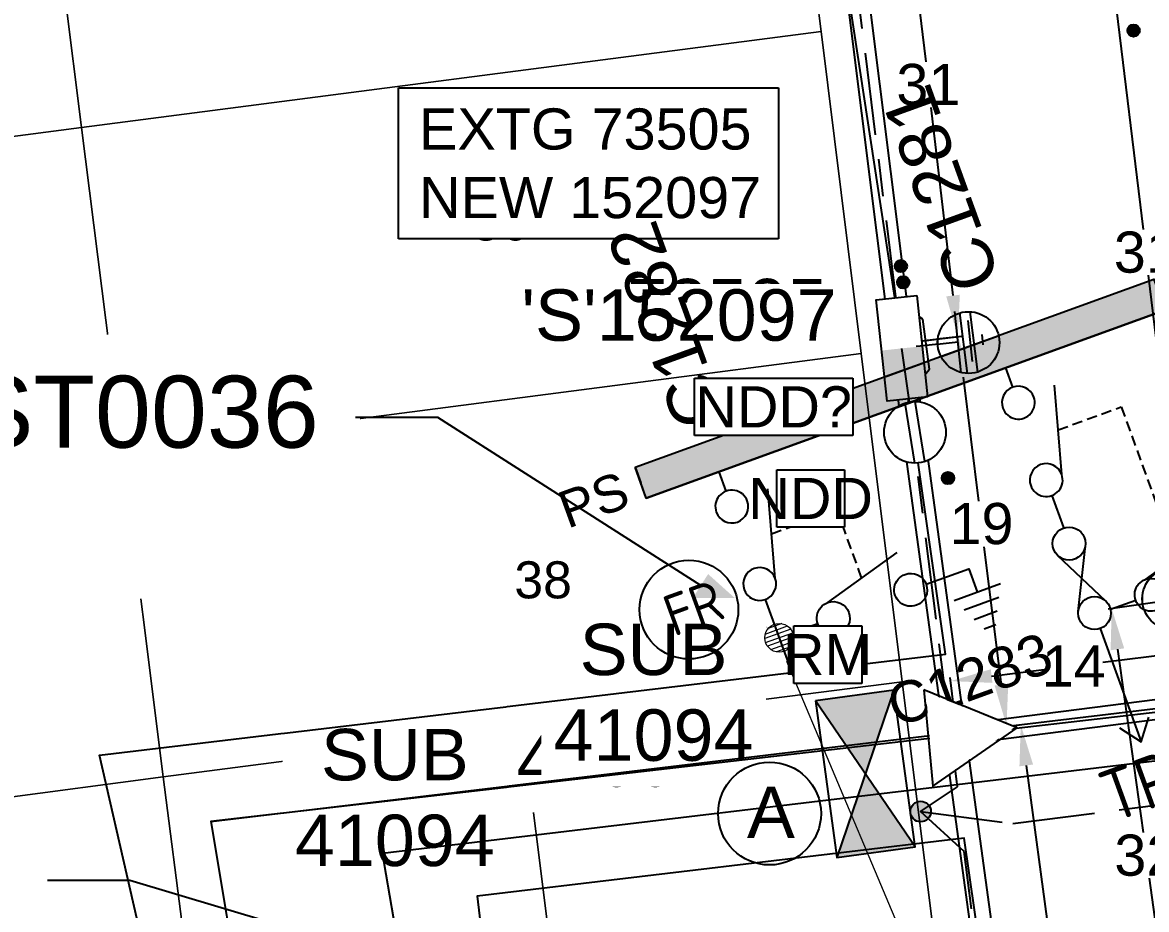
# Model space of a CAD drawing. Header units: metres. Extents: x 298156 to 298818, y 6171580 to 6172425.
# Drawn here: x 298485.7 to 298540.3, y 6171950.8 to 6171993.9 of the extents above; entities that cross this region are included whole.
import ezdxf
from ezdxf import colors
from ezdxf.entities.mleader import LeaderData, LeaderLine
from ezdxf.enums import TextEntityAlignment as Align
from ezdxf.math import Vec2, Vec3

# ---------------------------------------------------------------- set-up
doc = ezdxf.new("R2010")
doc.units = ezdxf.units.M
for name, pattern in [('A', [0]), ('Cable Exist UG', [8.2, 4, -1.2, 1.8, -1.2]), ('CENTERX2', [4, 2.5, -0.5, 0.5, -0.5]), ('DASHED', [0.75, 0.5, -0.25]), ('IE Trench LV', [6.5, 5, -1.5])]:
    doc.linetypes.add(name, pattern=pattern)
doc.layers.get('0').update_dxf_attribs({"color": 6})
doc.layers.add('Cadastre Land Parcels_SP_EXT', color=9, linetype='Continuous', lineweight=5)
doc.layers.add('Cadastre Roads_SP_EXT', color=9, linetype='Continuous', lineweight=5)
for name, color, linetype in [('Duct_SP_NEW', 2, 'Continuous'), ('Equip_HV_NEW', 2, 'Continuous'), ('Equip_LV_NEW', 2, 'Continuous'), ('Equip_SL_EXT', 7, 'Continuous'), ('Mains_HV_NEW_U72', 2, 'Continuous'), ('Mains_LV_NEW_T84', 2, 'Continuous'), ('Mains_SL_EXT', 7, 'Continuous'), ('Notes_Field', 180, 'Continuous'), ('Notes_HV_MISC', 7, 'Continuous'), ('Notes_LV_MISC', 7, 'Continuous'), ('NOTES_SL_EXT', 7, 'Continuous'), ('Notes_SP_LV_SL_MISC', 7, 'Continuous'), ('Notes_SP_MISC', 7, 'Continuous'), ('Sub_SP_EXT', 7, 'Continuous'), ('SupportsUG_SP_LV_EXT', 7, 'Continuous'), ('SupportsUG_SP_LV_NEW', 2, 'Continuous'), ('UG_Details_SP_MISC', 7, 'Continuous')]:
    doc.layers.add(name, color=color, linetype=linetype)
doc.layers.add('Features_HIDE', color=1, linetype='Continuous', plot=False)
doc.layers.get('0').off()
doc.layers.get('Features_HIDE').off()
doc.styles.add('ARIAL', font='arial.ttf', dxfattribs={"height": 2})
doc.styles.add('iecARIAL', font='arial.ttf', dxfattribs={"height": 2})
doc.styles.add('iecISOCP', font='isocp.shx')
doc.styles.add('IESYMBOL1', font='isocp.shx')
doc.styles.get("Standard").update_dxf_attribs({"font": 'arial.ttf'})
doc.styles.add('SWG_LABEL', font='arial.ttf')
doc.styles.add('SWITCH_LABEL', font='arial.ttf', dxfattribs={"height": 2.5})
doc.linetypes.add('Cable 2', pattern='A,7.5,-0.4,[">",Standard,S=4,R=0,X=0.4,Y=-1.9],-4.2', length=12.1)
doc.linetypes.add('Cable New UG', pattern='A,7,-0.25,["x",Standard,S=2,R=0,X=0.2,Y=-0.8],-2.1', length=9.35)
doc.dimstyles.new('Copy of Standard', dxfattribs={"dimtxt": 2, "dimasz": 2, "dimexe": 0.18, "dimexo": 0.0625, "dimgap": 0.09, "dimtad": 0, "dimtih": 1, "dimtoh": 1, "dimdec": 0, "dimzin": 0, "dimdsep": 46, "dimtxsty": 'Standard', "dimcen": 0.09, "dimadec": 0, "dimazin": 0, "dimtfac": 1, "dimtdec": 0, "dimtofl": 0, "dimtmove": 0, "dimatfit": 3, "dimfxl": 1, "dimtolj": 1, "dimtzin": 0, "dimarcsym": 0})

# ---------------------------------------------------------------- blocks, each defined once
blk = doc.blocks.new('SUB_PADMOUNT_EXT')
for points in [[(0, 0), (-3.84, 1.92), (-3.84, -1.92)], [(0, 0), (3.84, 1.92), (3.84, -1.92)]]:
    blk.add_hatch(color=256).paths.add_polyline_path(points)
for p, q in [((3.84, 1.92), (-3.84, -1.92)), ((-3.84, 1.92), (3.84, -1.92))]:
    blk.add_line(p, q)
blk.add_lwpolyline([(-3.84, -1.92), (3.84, -1.92), (3.84, 1.92), (-3.84, 1.92)], close=True)
for tag, height, flags, p in [('ASSET_NUM', 3.5, 8, (2, 2)), ('STREET_CODE', 0.2, 9, (1.5, 0)), ('OPERATING_VOLTAGE', 0.2, 9, (1.5, -0.6)), ('CONSTRUCTED_VOLTAGE', 0.2, 9, (1.5, -0.2)), ('NO_PHASES', 0.2, 9, (1.5, -0.4)), ('ORIENTATION', 0.2, 9, (1.5, -0.8)), ('OWNED_BY', 0.2, 9, (1.5, -1)), ('OPERATED_BY', 0.2, 9, (1.5, -1.2)), ('SECONDARY_VOLTAGE', 0.2, 9, (1.5, -1.6)), ('MAINTAINED_BY', 0.2, 9, (1.5, -1.4)), ('STATE', 0.2, 9, (1.5, -1.8)), ('SUBSTATION_TYPE', 0.2, 9, (1.5, -2.2)), ('PARENT', 0.2, 9, (1.5, -2)), ('USAGE', 0.2, 9, (1.5, -2.4)), ('LEGEND', 0.2, 9, (1.5, -2.6)), ('LOCATION', 0.2, 9, (1.5, -2.8)), ('STREETNAME', 0.2, 9, (1.5, -3)), ('SUBURB', 0.2, 9, (1.5, -3.2)), ('Z', 0.2, 1, (1.5, -3.6)), ('NOTES', 0.2, 9, (1.5, -3.4))]:
    blk.add_attdef(tag, text='', height=height, dxfattribs=dict(flags=flags)).set_placement(p, align=Align.MIDDLE_LEFT)
blk = doc.blocks.new('PILLAR_EXT')
blk.add_hatch(color=256).paths.add_polyline_path([(-2.475, 0.99), (-2.475, -0.99), (2.475, -0.99), (2.475, 0.99)])
blk.add_lwpolyline([(-2.475, -0.99), (2.475, -0.99), (2.475, 0.99), (-2.475, 0.99)], close=True)
at = {"style": 'iecARIAL', "flags": 8}
blk.add_attdef('ASSET_NUM', (1.5, 3.5), '', height=2.5, dxfattribs=at)
for tag, p, flags in [('OWNED_BY', (0, -0.2), 9), ('STATE', (0, -0.4), 9), ('SUPPORT_TYPE', (0, -0.6), 9), ('USAGE', (0, -0.8), 9), ('LEGEND', (0, -1), 9), ('LOCATION', (0, -1.2), 9), ('STREETNAME', (0, -1.8), 9), ('NOTES', (0, -1.4), 9), ('PARENT', (0, -1.6), 9), ('SUBURB', (0, -2), 1)]:
    blk.add_attdef(tag, p, '', height=0.2, dxfattribs=dict(flags=flags))
blk = doc.blocks.new('CONNECTOR_NODE_EXT')
h = blk.add_hatch(color=256)
edge = h.paths.add_edge_path()
edge.add_arc((0, 0), 0.5, 0, 360)
blk.add_circle((0, 0), 0.5)
at = {"flags": 1}
blk.add_attdef('Z', (0, 0), '', height=0.2, dxfattribs=at)
at = {"flags": 9}
for tag, p in [('CONNECTOR_TYPE', (0, 0)), ('OPERATING_VOLTAGE', (0, -0.6)), ('CONSTRUCTED_VOLTAGE', (0, -0.2)), ('NO_PHASES', (0, -0.4)), ('ORIENTATION', (0, -0.8)), ('SUBTYPE', (0, -1)), ('USAGE', (0, -1.2)), ('NOTES', (0, -1.4))]:
    blk.add_attdef(tag, text='', height=0.2, dxfattribs=at).set_placement(p, align=Align.MIDDLE_LEFT)
blk = doc.blocks.new('*U155')
for tag, flags, p in [('ACTUAL_STATUS', 9, (1.5, 0)), ('OPERATING_VOLTAGE', 9, (1.5, -0.6)), ('CONSTRUCTED_VOLTAGE', 9, (1.5, -0.2)), ('NO_PHASES', 9, (1.5, -0.4)), ('ORIENTATION', 9, (1.5, -0.8)), ('STATE', 9, (1.5, -1)), ('SWITCH_TYPE', 9, (1.5, -1.2)), ('USAGE', 9, (1.5, -1.4)), ('NOTES', 9, (1.5, -1.6)), ('OWNED_BY', 9, (1.5, -1.8)), ('OPERATED_BY', 9, (1.5, -2)), ('MAINTAINED_BY', 9, (1.5, -2.2)), ('TYPE', 9, (1.5, -2.6)), ('Z', 1, (1.5, -2.8)), ('NUMBER_OF_PHASES', 9, (1.5, -2.4))]:
    blk.add_attdef(tag, text='', height=0.2, dxfattribs=dict(flags=flags)).set_placement(p, align=Align.MIDDLE_LEFT)
blk.add_wipeout([(-1.056, 6.457), (-1.18, 6.316), (-1.286, 6.161), (-1.371, 5.994), (-1.435, 5.817), (-1.476, 5.634), (-1.493, 5.447), (-1.487, 5.26), (-1.458, 5.074), (-1.406, 4.894), (-1.331, 4.722), (-1.236, 4.561), (-1.121, 4.412), (-0.988, 4.28), (-0.84, 4.165), (-0.679, 4.069), (-0.506, 3.994), (-0.326, 3.942), (-0.141, 3.913), (0.047, 3.907), (0.233, 3.924), (0.416, 3.965), (0.593, 4.029), (0.76, 4.114), (0.915, 4.219), (1.056, 4.343), (1.18, 4.484), (1.286, 4.639), (1.371, 4.806), (1.435, 4.983), (1.476, 5.166), (1.493, 5.353), (1.487, 5.54), (1.458, 5.726), (1.406, 5.906), (1.331, 6.078), (1.236, 6.239), (1.121, 6.388), (0.988, 6.52), (0.84, 6.635), (0.679, 6.731), (0.506, 6.806), (0.326, 6.858), (0.141, 6.887), (-0.047, 6.893), (-0.233, 6.876), (-0.416, 6.835), (-0.593, 6.771), (-0.76, 6.686), (-0.915, 6.581)])
for p, q in [((-0.25, 3.921), (-0.25, 6.879)), ((0.25, 3.921), (0.25, 6.879))]:
    blk.add_line(p, q)
blk.add_circle((0, 5.4), 1.5)
blk = doc.blocks.new('*D160')
at = {"layer": 'Defpoints', "color": 0, "transparency": 16777216}
for p in [(298534.184, 6171959.772), (298531.146, 6171959.364), (298534.306, 6171935.797)]:
    blk.add_point(p, dxfattribs=at)
at = {"layer": 'Notes_Field', "color": 0, "lineweight": -2, "transparency": 16777216}
for p, q in [((298531.208, 6171959.373), (298534.363, 6171959.796)), ((298534.45, 6171957.79), (298535.647, 6171948.864)), ((298537.079, 6171938.186), (298535.941, 6171946.675)), ((298534.368, 6171935.805), (298537.523, 6171936.228))]:
    blk.add_line(p, q, dxfattribs=at)
at = {"layer": 'Notes_Field', "color": 0, "transparency": 16777216}
for points in [[(298534.781, 6171957.834), (298534.12, 6171957.745), (298534.184, 6171959.772)], [(298537.409, 6171938.231), (298536.748, 6171938.142), (298537.345, 6171936.204)]]:
    blk.add_solid(points, dxfattribs=at)
at = {"layer": 'Notes_Field', "color": 0, "transparency": 16777216, "insert": (298535.794, 6171947.769), "char_height": 2, "attachment_point": 5}
blk.add_mtext('\\A1;24', dxfattribs=at)
blk = doc.blocks.new('*D161')
at = {"layer": 'Defpoints', "color": 0, "transparency": 16777216}
for p in [(298531.146, 6171978.641), (298528.839, 6171978.355), (298531.185, 6171959.442)]:
    blk.add_point(p, dxfattribs=at)
at = {"layer": 'Notes_Field', "color": 0, "lineweight": -2, "transparency": 16777216}
for p, q in [((298528.901, 6171978.363), (298531.325, 6171978.663)), ((298531.393, 6171976.656), (298532.139, 6171970.643)), ((298533.246, 6171961.713), (298532.414, 6171968.421)), ((298531.247, 6171959.45), (298533.671, 6171959.751))]:
    blk.add_line(p, q, dxfattribs=at)
at = {"layer": 'Notes_Field', "color": 0, "transparency": 16777216}
for points in [[(298531.723, 6171976.697), (298531.062, 6171976.615), (298531.146, 6171978.641)], [(298533.577, 6171961.754), (298532.915, 6171961.672), (298533.492, 6171959.729)]]:
    blk.add_solid(points, dxfattribs=at)
at = {"layer": 'Notes_Field', "color": 0, "transparency": 16777216, "insert": (298532.276, 6171969.532), "char_height": 2, "attachment_point": 5}
blk.add_mtext('\\A1;19', dxfattribs=at)
blk = doc.blocks.new('*D162')
at = {"layer": 'Defpoints', "color": 0, "transparency": 16777216}
for p in [(298527.491, 6172009.746), (298524.697, 6172009.42), (298528.331, 6171978.316)]:
    blk.add_point(p, dxfattribs=at)
at = {"layer": 'Notes_Field', "color": 0, "lineweight": -2, "transparency": 16777216}
for p, q in [((298524.759, 6172009.427), (298527.67, 6172009.767)), ((298527.724, 6172007.76), (298529.566, 6171991.988)), ((298530.894, 6171980.629), (298529.826, 6171989.764)), ((298528.394, 6171978.323), (298531.305, 6171978.663))]:
    blk.add_line(p, q, dxfattribs=at)
at = {"layer": 'Notes_Field', "color": 0, "transparency": 16777216}
for points in [[(298528.055, 6172007.798), (298527.392, 6172007.721), (298527.491, 6172009.746)], [(298531.225, 6171980.668), (298530.563, 6171980.59), (298531.126, 6171978.642)]]:
    blk.add_solid(points, dxfattribs=at)
at = {"layer": 'Notes_Field', "color": 0, "transparency": 16777216, "insert": (298529.696, 6171990.876), "char_height": 2, "attachment_point": 5}
blk.add_mtext('\\A1;31', dxfattribs=at)
blk = doc.blocks.new('*D206')
at = {"layer": 'Defpoints', "color": 0, "transparency": 16777216}
for p in [(298540.775, 6171997.427), (298538.518, 6171997.155), (298544.535, 6171966.24)]:
    blk.add_point(p, dxfattribs=at)
at = {"layer": 'Notes_Field', "color": 0, "lineweight": -2, "transparency": 16777216}
for p, q in [((298540.713, 6171997.42), (298538.34, 6171997.134)), ((298538.758, 6171995.17), (298540.124, 6171983.839)), ((298542.039, 6171967.954), (298540.392, 6171981.615)), ((298544.473, 6171966.233), (298542.1, 6171965.947))]:
    blk.add_line(p, q, dxfattribs=at)
at = {"layer": 'Notes_Field', "color": 0, "transparency": 16777216}
for points in [[(298539.089, 6171995.21), (298538.427, 6171995.13), (298538.518, 6171997.155)], [(298542.37, 6171967.994), (298541.708, 6171967.914), (298542.279, 6171965.968)]]:
    blk.add_solid(points, dxfattribs=at)
at = {"layer": 'Notes_Field', "color": 0, "transparency": 16777216, "insert": (298540.258, 6171982.727), "char_height": 2, "attachment_point": 5}
blk.add_mtext('\\A1;31', dxfattribs=at)
blk = doc.blocks.new('*D207')
at = {"layer": 'Defpoints', "color": 0, "transparency": 16777216}
for p in [(298544.765, 6171966.278), (298538.602, 6171965.414), (298549.141, 6171935.051)]:
    blk.add_point(p, dxfattribs=at)
at = {"layer": 'Notes_Field', "color": 0, "lineweight": -2, "transparency": 16777216}
for p, q in [((298544.704, 6171966.269), (298538.424, 6171965.389)), ((298538.879, 6171963.434), (298540.128, 6171954.526)), ((298542.7, 6171936.168), (298540.439, 6171952.302)), ((298549.079, 6171935.043), (298542.799, 6171934.163))]:
    blk.add_line(p, q, dxfattribs=at)
at = {"layer": 'Notes_Field', "color": 0, "transparency": 16777216}
for points in [[(298539.209, 6171963.48), (298538.549, 6171963.387), (298538.602, 6171965.414)], [(298543.03, 6171936.215), (298542.37, 6171936.122), (298542.978, 6171934.188)]]:
    blk.add_solid(points, dxfattribs=at)
at = {"layer": 'Notes_Field', "color": 0, "transparency": 16777216, "insert": (298540.283, 6171953.414), "char_height": 2, "attachment_point": 5}
blk.add_mtext('\\A1;32', dxfattribs=at)
blk = doc.blocks.new('PILLAR_REPLACE_NEW')
for tag, flags, p in [('STATE', 9, (1.5, -1.4)), ('STREET_CODE_NUMBER', 9, (1.5, -1.6)), ('OWNED_BY', 9, (1.5, -1.8)), ('OPERATED_BY', 9, (1.5, -2)), ('MAINTAINED_BY', 9, (1.5, -2.2)), ('TYPE', 9, (1.5, -2.4)), ('Z', 1, (1.5, -2.6))]:
    blk.add_attdef(tag, text='', height=0.2, dxfattribs=dict(flags=flags)).set_placement(p, align=Align.MIDDLE_LEFT)
blk.add_wipeout([(-2.475, 0.99), (2.475, 0.99), (2.475, -0.99), (-2.475, -0.99)])
blk.add_hatch(color=256).paths.add_polyline_path([(0, -0.99), (2.475, -0.99), (2.475, 0.99), (0, 0.99)])
at = {"lineweight": -3}
blk.add_lwpolyline([(-2.475, 0.99), (2.475, 0.99), (2.475, -0.99), (-2.475, -0.99)], close=True, dxfattribs=at)
for tag, height, flags, p in [('ASSET_NUM', 2.5, 8, (2, 2)), ('USAGE', 0.2, 9, (1.5, 0)), ('LEGEND', 0.2, 9, (1.5, -0.2)), ('LOCATION', 0.2, 9, (1.5, -0.4)), ('NOTES', 0.2, 9, (1.5, -0.6)), ('STREETNAME', 0.2, 9, (1.5, -1)), ('PARENT', 0.2, 9, (1.5, -0.8)), ('SUBURB', 0.2, 9, (1.5, -1.2))]:
    blk.add_attdef(tag, text='', height=height, dxfattribs=dict(flags=flags)).set_placement(p, align=Align.MIDDLE_LEFT)
blk = doc.blocks.new('Earth')
for p, q in [((0, -2.044), (0, 0)), ((-1.5, -2.044), (1.5, -2.044)), ((-1, -2.644), (1, -2.644)), ((-0.25, -3.244), (0.25, -3.244))]:
    blk.add_line(p, q)
blk = doc.blocks.new('LV_UG_LINKS_CLOSED_EXT')
blk.add_wipeout([(-1.056, 1.057), (-1.18, 0.916), (-1.286, 0.761), (-1.371, 0.594), (-1.435, 0.417), (-1.476, 0.234), (-1.493, 0.047), (-1.487, -0.14), (-1.458, -0.326), (-1.406, -0.506), (-1.331, -0.678), (-1.236, -0.839), (-1.121, -0.988), (-0.988, -1.12), (-0.84, -1.235), (-0.679, -1.331), (-0.506, -1.406), (-0.326, -1.458), (-0.141, -1.487), (0.047, -1.493), (0.233, -1.476), (0.416, -1.435), (0.593, -1.371), (0.76, -1.286), (0.915, -1.181), (1.056, -1.057), (1.18, -0.916), (1.286, -0.761), (1.371, -0.594), (1.435, -0.417), (1.476, -0.234), (1.493, -0.047), (1.487, 0.14), (1.458, 0.326), (1.406, 0.506), (1.331, 0.678), (1.236, 0.839), (1.121, 0.988), (0.988, 1.12), (0.84, 1.235), (0.679, 1.331), (0.506, 1.406), (0.326, 1.458), (0.141, 1.487), (-0.047, 1.493), (-0.233, 1.476), (-0.416, 1.435), (-0.593, 1.371), (-0.76, 1.286), (-0.915, 1.181)])
for p, q in [((-0.25, -1.479), (-0.25, 1.479)), ((0.25, -1.479), (0.25, 1.479))]:
    blk.add_line(p, q)
blk.add_circle((0, 0), 1.5)
at = {"flags": 9}
for tag, p in [('ACTUAL_STATUS', (0, 0)), ('OPERATING_VOLTAGE', (0, -0.6)), ('CONSTRUCTED_VOLTAGE', (0, -0.2)), ('NO_PHASES', (0, -0.4)), ('ORIENTATION', (0, -0.8)), ('STATE', (0, -1)), ('SWITCH_TYPE', (0, -1.2)), ('USAGE', (0, -1.4)), ('NOTES', (0, -1.6))]:
    blk.add_attdef(tag, text='', height=0.2, dxfattribs=at).set_placement(p, align=Align.MIDDLE_LEFT)
at = {"flags": 1}
blk.add_attdef('Z', (0, 0), '', height=0.2, dxfattribs=at)
blk = doc.blocks.new('BUS_8DJ10_3_SWITCH_NEW')
for p, q in [((-1.6, 0), (-1.6, 26.8)), ((-1.6, 26.8), (-0.8, 26.8)), ((0, 26.8), (-0.8, 26.8)), ((0, 0), (0, 26.8)), ((-1.6, 0), (-0.8, 0)), ((0, 0), (-0.8, 0))]:
    blk.add_line(p, q)
at = {"style": 'ARIAL'}
blk.add_attdef('SWG_TYPE', text='', height=1.8, rotation=90, dxfattribs=at).set_placement((-0.8, 27.545), align=Align.MIDDLE_LEFT)
blk.add_attdef('SUB_TYPE', text='', height=1.8, rotation=90, dxfattribs=at).set_placement((-0.8, -0.757), align=Align.MIDDLE_RIGHT)
blk = doc.blocks.new('SWG_SIE_TRF_NOES_NEW')
for p, q in [((7.008, 0.801), (2.793, 1.949)), ((14.679, 0), (20.536, -0.004))]:
    blk.add_line(p, q)
at = {"linetype": 'DASHED'}
blk.add_lwpolyline([(4.901, 1.375), (4.901, 4.638), (12.609, 4.638)], dxfattribs=at)
for points in [[(2.998, -0.79, 1), (3.002, 0.81, 1)], [(6.998, -0.798, 1), (7.002, 0.801, 1)]]:
    blk.add_lwpolyline(points, format="xyb", close=True)
for points in [[(19.536, -0.753), (20.536, -0.004), (19.536, 0.747)], [(2.2, 0.011), (1.2, 0.011)], [(7.8, 0), (9.453, 0)]]:
    blk.add_lwpolyline(points)
at = {"flags": 1}
blk.add_attdef('Z', (0, 0), '', height=0.2, dxfattribs=at)
at = {"style": 'SWITCH_LABEL', "flags": 9}
blk.add_attdef('STREET_CODE', text='', height=0.2, dxfattribs=at).set_placement((0, -0.2), align=Align.MIDDLE_LEFT)
at = {"flags": 9}
for tag, p in [('ORIENTATION', (0, -0.4)), ('PARENT', (0, -0.6)), ('SUBURB', (0, -1)), ('USAGE', (0, -0.8)), ('STREETNAME', (0, -1.2)), ('LOCATION', (0, -1.4)), ('NOTES', (0, -1.6)), ('OPERATED_BY', (-0.002, -2.108)), ('OWNED_BY', (0.004, -1.886)), ('MAINTAINED_BY', (-0.003, -2.315))]:
    blk.add_attdef(tag, text='', height=0.2, dxfattribs=at).set_placement(p, align=Align.MIDDLE_LEFT)
blk = doc.blocks.new('SWG_FUSE_NEW')
for points in [[(1.151, 0.718), (4.044, -0.706)], [(1.16, -0.715), (4.044, 0.727)]]:
    blk.add_lwpolyline(points)
for centre in [(0.8, -0.001), (4.4, 0.01)]:
    blk.add_circle(centre, 0.8)
blk = doc.blocks.new('SWG_SIE_TRF_NEW')
at = {"linetype": 'CENTERX2'}
blk.add_blockref('SWG_SIE_TRF_NOES_NEW', (0, 0), dxfattribs=at)
at = {"linetype": 'CENTERX2', "rotation": 180}
blk.add_blockref('SWG_FUSE_NEW', (14.679, 0), dxfattribs=at)
at = {"style": 'IESYMBOL1'}
blk.add_text('TRF', height=2.5, rotation=89.9826, dxfattribs=at).set_placement((22.515, -0.055), align=Align.MIDDLE_CENTER)
blk = doc.blocks.new('FAULT_INDIC_SE')
blk.add_circle((0, 0), 2.4)
at = {"insert": (-1.152, 1.002), "char_height": 2, "width": 2.70423, "attachment_point": 1, "style": 'iecISOCP'}
blk.add_mtext('FR', dxfattribs=at)
blk = doc.blocks.new('SWG_SIE_SU_NEW')
blk.add_line((5.808, 0.79), (1.594, 1.938))
at = {"linetype": 'A', "lineweight": 0}
for p, q in [((8.18, -0.584), (8.181, 0.562)), ((8.381, 0.659), (8.379, -0.682)), ((8.579, -0.712), (8.581, 0.688)), ((8.781, 0.659), (8.779, -0.683)), ((8.98, -0.588), (8.981, 0.564)), ((7.981, 0.347), (7.98, -0.368)), ((9.181, 0.351), (9.18, -0.376))]:
    blk.add_line(p, q, dxfattribs=at)
at = {"linetype": 'DASHED'}
blk.add_lwpolyline([(3.701, 1.364), (3.701, 4.733), (7.222, 4.733)], dxfattribs=at)
for points in [[(1.798, -0.802, 1), (1.802, 0.798, 1)], [(5.798, -0.81, 1), (5.802, 0.79, 1)]]:
    blk.add_lwpolyline(points, format="xyb", close=True)
for points in [[(1, 0), (0, 0)], [(6.6, -0.012), (10.1, -0.012)]]:
    blk.add_lwpolyline(points)
at = {"linetype": 'A', "lineweight": 0}
blk.add_circle((8.582, -0.012), 0.7, dxfattribs=at)
at = {"style": 'SWG_LABEL', "flags": 8}
blk.add_attdef('ASSET_NUM', text='', height=2.5, rotation=179.9544, dxfattribs=at).set_placement((-2.4, 0.012), align=Align.MIDDLE_LEFT)
at = {"flags": 1}
blk.add_attdef('Z', (0, 0), '', height=0.2, dxfattribs=at)
at = {"style": 'SWITCH_LABEL', "flags": 9}
blk.add_attdef('STREET_CODE', text='', height=0.2, dxfattribs=at).set_placement((0, 0), align=Align.MIDDLE_LEFT)
at = {"flags": 9}
for tag, p in [('ORIENTATION', (0, -0.2)), ('USAGE', (0, -0.6)), ('PARENT', (0, -0.4)), ('SUBURB', (0, -0.8)), ('STREETNAME', (0, -1)), ('OWNED_BY', (-0.007, -1.617)), ('LOCATION', (0, -1.2)), ('NOTES', (0, -1.4)), ('OPERATED_BY', (-0.013, -1.84)), ('MAINTAINED_BY', (-0.015, -2.047))]:
    blk.add_attdef(tag, text='', height=0.2, dxfattribs=at).set_placement(p, align=Align.MIDDLE_LEFT)
blk = doc.blocks.new('SWG_SIE_ES_NEW')
for p, q in [((-5.793, 0.779), (-1.793, 1.926)), ((0.012, -1.212), (2.412, -1.207)), ((0.313, -1.811), (2.113, -1.807)), ((0.614, -2.41), (1.814, -2.408)), ((0.915, -3.01), (1.515, -3.008))]:
    blk.add_line(p, q)
for points in [[(-5.789, -0.821, -1), (-5.793, 0.779, -1)], [(-1.789, -0.813, -1), (-1.793, 0.787, -1)]]:
    blk.add_lwpolyline(points, format="xyb", close=True)
for points in [[(-6.591, -0.023), (-7.891, -0.023)], [(-0.991, -0.012), (1.212, -0.012), (1.212, -1.209)]]:
    blk.add_lwpolyline(points)
at = {"flags": 1}
blk.add_attdef('Z', (0, 0), '', height=0.2, dxfattribs=at)
at = {"style": 'SWITCH_LABEL', "flags": 9}
blk.add_attdef('STREET_CODE', text='', height=0.2, dxfattribs=at).set_placement((0, -0.2), align=Align.MIDDLE_LEFT)
at = {"flags": 9}
for tag, p in [('ORIENTATION', (0, -0.4)), ('PARENT', (0, -0.6)), ('SUBURB', (0, -1)), ('USAGE', (0, -0.8)), ('STREETNAME', (0, -1.2)), ('LOCATION', (0, -1.4)), ('NOTES', (0, -1.6)), ('OPERATED_BY', (-0.003, -2.005)), ('OWNED_BY', (0.004, -1.783)), ('MAINTAINED_BY', (-0.004, -2.212))]:
    blk.add_attdef(tag, text='', height=0.2, dxfattribs=at).set_placement(p, align=Align.MIDDLE_LEFT)
at = {"style": 'ARIAL', "flags": 8}
blk.add_attdef('ASSET_NUM', text='', height=2, dxfattribs=at).set_placement((14.296, -5.086), align=Align.MIDDLE_RIGHT)
blk = doc.blocks.new('*D268')
at = {"layer": 'Defpoints', "color": 0, "transparency": 16777216}
for p in [(298530.783, 6171961.891), (298544.975, 6171961.185), (298531.077, 6171959.488)]:
    blk.add_point(p, dxfattribs=at)
at = {"layer": 'Notes_Field', "color": 0, "lineweight": -2, "transparency": 16777216}
for p, q in [((298542.697, 6171963.346), (298538.178, 6171962.794)), ((298544.968, 6171961.247), (298544.66, 6171963.768)), ((298532.768, 6171962.133), (298535.329, 6171962.446)), ((298531.069, 6171959.55), (298530.761, 6171962.07))]:
    blk.add_line(p, q, dxfattribs=at)
at = {"layer": 'Notes_Field', "color": 0, "transparency": 16777216}
for points in [[(298542.656, 6171963.677), (298542.737, 6171963.015), (298544.682, 6171963.589)], [(298532.728, 6171962.464), (298532.809, 6171961.803), (298530.783, 6171961.891)]]:
    blk.add_solid(points, dxfattribs=at)
at = {"layer": 'Notes_Field', "color": 0, "transparency": 16777216, "insert": (298536.754, 6171962.62), "char_height": 2, "attachment_point": 5}
blk.add_mtext('\\A1;14', dxfattribs=at)

msp = doc.modelspace()

# ---------------------------------------------------------------- hatches: boundary and pattern name
at = {"layer": 'Notes_LV_MISC'}
h = msp.add_hatch(color=2, dxfattribs=at)
h.dxf.hatch_style = 1
edge = h.paths.add_edge_path()
edge.add_arc((298539.664, 6171993.511), 0.3, 182.0234, 542.0234)
h = msp.add_hatch(color=2, dxfattribs=at)
h.dxf.hatch_style = 1
edge = h.paths.add_edge_path()
edge.add_arc((298528.361, 6171982.062), 0.3, 0, 360)

# ---------------------------------------------------------------- linework, layer by layer
at = {"layer": 'Cadastre Land Parcels_SP_EXT', "linetype": 'Continuous'}
for p, q in [((298524.481, 6171993.468), (298522.514, 6172009.228)), ((298488.564, 6171988.799), (298486.592, 6172004.526)), ((298486.592, 6172004.526), (298488.564, 6171988.799)), ((298488.564, 6171988.799), (298524.481, 6171993.468)), ((298524.481, 6171993.468), (298488.564, 6171988.799)), ((298526.436, 6171977.809), (298524.481, 6171993.468)), ((298453.672, 6171984.262), (298488.564, 6171988.799)), ((298488.564, 6171988.799), (298453.672, 6171984.262)), ((298488.564, 6171988.799), (298488.564, 6171988.799)), ((298490.525, 6171973.152), (298488.564, 6171988.799)), ((298488.564, 6171988.799), (298490.525, 6171973.152)), ((298526.436, 6171977.809), (298490.525, 6171973.152)), ((298490.525, 6171973.152), (298526.436, 6171977.809)), ((298528.42, 6171961.852), (298526.436, 6171977.809)), ((298455.693, 6171968.637), (298490.525, 6171973.152)), ((298490.525, 6171973.152), (298455.693, 6171968.637)), ((298490.525, 6171973.152), (298492.52, 6171957.24)), ((298490.525, 6171973.152), (298490.525, 6171973.152)), ((298490.525, 6171973.152), (298490.525, 6171973.152)), ((298492.52, 6171957.24), (298490.525, 6171973.152)), ((298528.42, 6171961.852), (298510.02, 6171959.501)), ((298510.02, 6171959.501), (298528.42, 6171961.852)), ((298531.768, 6171935.202), (298528.42, 6171961.852)), ((298492.52, 6171957.24), (298510.02, 6171959.501)), ((298510.02, 6171959.501), (298492.52, 6171957.24)), ((298510.02, 6171959.501), (298514.028, 6171927.455)), ((298514.028, 6171927.455), (298510.02, 6171959.501)), ((298492.52, 6171957.24), (298475.701, 6171955.013)), ((298475.701, 6171955.013), (298492.52, 6171957.24)), ((298496.879, 6171923.509), (298492.52, 6171957.24)), ((298492.52, 6171957.24), (298492.52, 6171957.24)), ((298492.52, 6171957.24), (298496.879, 6171923.509))]:
    msp.add_line(p, q, dxfattribs=at)
at = {"layer": 'Cadastre Roads_SP_EXT', "linetype": 'Continuous'}
for p, q in [((298522.514, 6172009.228), (298524.481, 6171993.468)), ((298524.481, 6171993.468), (298526.436, 6171977.809)), ((298526.436, 6171977.809), (298528.42, 6171961.852)), ((298528.42, 6171961.852), (298531.768, 6171935.202))]:
    msp.add_line(p, q, dxfattribs=at)
at = {"layer": 'Duct_SP_NEW'}
for p, q in [((298527.904, 6171977.998), (298523.982, 6172009.421)), ((298528.936, 6171978.133), (298525.014, 6172009.551)), ((298534.764, 6171935.628), (298528.936, 6171978.133)), ((298533.679, 6171935.89), (298527.904, 6171977.998))]:
    msp.add_line(p, q, dxfattribs=at)
at = {"layer": 'Mains_LV_NEW_T84', "color": 2, "linetype": 'Cable New UG', "flags": 128}
msp.add_lwpolyline([(298528.061, 6171980.542), (298523.759, 6172008.78), (298520.411, 6172040.8), (298516.378, 6172072.331), (298512.466, 6172103.413), (298508.49, 6172135.002), (298503.918, 6172166.553), (298500.697, 6172194.665), (298494.521, 6172199.503), (298462.555, 6172194.999), (298452.128, 6172193.032), (298451.28, 6172202.389)], dxfattribs=at)
at = {"layer": 'Mains_SL_EXT', "linetype": 'Cable Exist UG'}
for p, q in [((298528.153, 6171980.308), (298524.498, 6172009.486)), ((298529.433, 6171979.476), (298528.153, 6171980.308)), ((298529.752, 6171977.045), (298529.433, 6171979.476)), ((298528.694, 6171975.805), (298529.752, 6171977.045)), ((298531.103, 6171956.757), (298528.694, 6171975.805)), ((298529.321, 6171955.549), (298531.103, 6171956.757)), ((298533.801, 6171954.96), (298543.752, 6171956.241)), ((298531.436, 6171953.604), (298529.321, 6171955.549)), ((298529.321, 6171955.549), (298533.801, 6171954.96)), ((298533.89, 6171934.558), (298531.436, 6171953.604))]:
    msp.add_line(p, q, dxfattribs=at)
at = {"layer": 'Notes_LV_MISC'}
for centre in [(298539.664, 6171993.511), (298528.361, 6171982.062)]:
    msp.add_circle(centre, 0.3, dxfattribs=at)
at = {"layer": 'UG_Details_SP_MISC'}
for p, q in [((298530.679, 6171959.708), (298544.815, 6171961.525)), ((298530.801, 6171958.755), (298544.938, 6171960.573)), ((298530.679, 6171959.708), (298530.74, 6171959.232)), ((298530.801, 6171958.755), (298530.74, 6171959.232))]:
    msp.add_line(p, q, dxfattribs=at)

# ---------------------------------------------------------------- block references
at = {"layer": 'Equip_HV_NEW'}
ref = msp.add_blockref('SWG_SIE_ES_NEW', (298530.517, 6171966.947), dxfattribs=dict(at, rotation=19.94105272956614))
ref.add_attrib('ASSET_NUM', 'C1283', dxfattribs={"layer": '0', "height": 2, "rotation": 19.9411, "style": 'ARIAL'}).set_placement((298535.565, 6171963.368), align=Align.MIDDLE_RIGHT)
at = {"layer": 'Equip_SL_EXT'}
msp.add_blockref('CONNECTOR_NODE_EXT', (298529.321, 6171955.549), dxfattribs=at)
at = {"layer": 'Features_HIDE'}
ref = msp.add_blockref('PILLAR_EXT', (298528.42, 6171978.065), dxfattribs=dict(at, rotation=275.9192211501307))
ref.add_attrib('ASSET_NUM', '73505', dxfattribs={"layer": 'SupportsUG_SP_LV_EXT', "height": 2.5, "style": 'iecARIAL'}).set_placement((298524.781, 6171978.19), align=Align.BOTTOM_RIGHT)
at = {"layer": 'Notes_SP_MISC', "rotation": 187.1506244520444}
msp.add_blockref('*U155', (298540.914, 6171971.242), dxfattribs=at)
at = {"layer": 'Sub_SP_EXT', "rotation": 277.8082401248244}
msp.add_blockref('SUB_PADMOUNT_EXT', (298526.638, 6171957.379), dxfattribs=at)

# ---------------------------------------------------------------- texts
at = {"layer": 'Cadastre Land Parcels_SP_EXT'}
for s, p in [('36', (298507.502, 6171983.307)), ('38', (298509.584, 6171965.911))]:
    msp.add_text(s, height=1.8, dxfattribs=at).set_placement(p)

# ---------------------------------------------------------------- dimensions: what is measured, and where the dimension line sits
at = {"layer": 'Notes_Field'}
for base, p1, p2, angle, picture, middle in [((298530.783, 6171961.891), (298544.975, 6171961.185), (298531.077, 6171959.488), 186.9648, '*D268', (298536.754, 6171962.62)), ((298534.184, 6171959.772), (298534.306, 6171935.797), (298531.146, 6171959.364), 97.6372, '*D160', (298535.794, 6171947.769))]:
    dim = msp.add_linear_dim(base=base, p1=p1, p2=p2, angle=angle, dimstyle='Copy of Standard', dxfattribs=at)
    dim.commit()
    dim.dimension.update_dxf_attribs({"geometry": picture, "text_midpoint": middle, "dimtype": 161})

# ---------------------------------------------------------------- next in the draw order: block references
at = {"layer": 'Equip_HV_NEW'}
ref = msp.add_blockref('SWG_SIE_ES_NEW', (298545.958, 6171968.077), dxfattribs=dict(at, rotation=19.94105272956614))
ref.add_attrib('ASSET_NUM', 'C1284', dxfattribs={"layer": '0', "height": 2, "rotation": 19.9411, "style": 'ARIAL'}).set_placement((298551.006, 6171964.498), align=Align.MIDDLE_RIGHT)
at = {"layer": 'Notes_SP_MISC', "rotation": 187.1506244520444}
msp.add_blockref('*U155', (298530.974, 6171983.704), dxfattribs=at)

# ---------------------------------------------------------------- next in the draw order: texts
at = {"layer": 'Notes_SP_LV_SL_MISC', "insert": (298504.955, 6171989.726), "char_height": 2, "attachment_point": 1, "bg_fill": 19, "box_fill_scale": 1.5, "bg_fill_color": 256, "bg_fill_transparency": 0}
msp.add_mtext_dynamic_manual_height_columns('EXTG 73505\\PNEW 152097', width=16.45761, gutter_width=4, heights=[0], dxfattribs=at)
at = {"layer": 'Notes_SP_MISC', "color": 7, "linetype": 'Cable Exist UG', "insert": (298514.554, 6171960.08), "char_height": 2.5, "attachment_point": 5, "bg_fill": 3, "box_fill_scale": 1.5, "bg_fill_color": 256, "bg_fill_transparency": 0}
msp.add_mtext_dynamic_manual_height_columns('SUB 41094', width=8.4116, gutter_width=4, heights=[0], dxfattribs=at)

# ---------------------------------------------------------------- next in the draw order: dimensions: what is measured, and where the dimension line sits
at = {"layer": 'Notes_Field'}
for base, p1, p2, angle, picture, middle in [((298538.518, 6171997.155), (298544.535, 6171966.24), (298540.775, 6171997.427), 96.8756, '*D206', (298540.258, 6171982.727)), ((298538.602, 6171965.414), (298549.141, 6171935.051), (298544.765, 6171966.278), 97.9769, '*D207', (298540.283, 6171953.414))]:
    dim = msp.add_linear_dim(base=base, p1=p1, p2=p2, angle=angle, dimstyle='Copy of Standard', dxfattribs=at)
    dim.commit()
    dim.dimension.update_dxf_attribs({"geometry": picture, "text_midpoint": middle, "dimtype": 161})

# ---------------------------------------------------------------- next in the draw order: dimensions: what is measured, and where the dimension line sits
for base, p1, p2, angle, picture, middle in [((298527.491, 6172009.746), (298528.331, 6171978.316), (298524.697, 6172009.42), 96.6648, '*D162', (298529.696, 6171990.876)), ((298531.146, 6171978.641), (298531.185, 6171959.442), (298528.839, 6171978.355), 97.0705, '*D161', (298532.276, 6171969.532))]:
    dim = msp.add_linear_dim(base=base, p1=p1, p2=p2, angle=angle, dimstyle='Copy of Standard', dxfattribs=at)
    dim.commit()
    dim.dimension.update_dxf_attribs({"geometry": picture, "text_midpoint": middle, "dimtype": 161})

# ---------------------------------------------------------------- next in the draw order: leaders
at = {"layer": 'Notes_SP_MISC', "color": 7, "linetype": 'Continuous'}
ml = msp.add_multileader_mtext('Standard', dxfattribs=at)
ml.set_content('{\\H0.875x;SUB 41094 REPLACED UNDER DSST0036}\\P{\\H0.75x;REFER TO NOTE 17}', color=7)
ml.set_leader_properties()
ml.build(insert=Vec2(0, 0))
ml.multileader.update_dxf_attribs({"has_text_frame": 1, "dogleg_length": 4})
ctx = ml.context
ctx.base_point, ctx.plane_origin = Vec3(298401.57, 6171974.708), Vec3(298472.432, 6171927.882)
ctx.text_align_type = 1
notes = []
notes.append((ctx, [(1, (1, 1, 0), (298505.87, 6171974.708), (-1, 0), 4, [(0, [(298522.012, 6171964.382)], 0, [])])]))
ctx.mtext.insert, ctx.mtext.alignment, ctx.mtext.flow_direction = Vec3(298451.72, 6171976.734), 2, 5
ctx.mtext.has_bg_fill, ctx.mtext.bg_color, ctx.mtext.bg_scale_factor, ctx.mtext.bg_transparency, ctx.mtext.use_window_bg_color = 1, -1027028792, 1.5, 0, 1
for ctx, leaders in notes:
    for number, flags, end, landing, length, lines in leaders:
        leader = LeaderData()
        leader.index, (leader.has_last_leader_line, leader.has_dogleg_vector, leader.attachment_direction) = number, flags
        leader.last_leader_point, leader.dogleg_vector, leader.dogleg_length = Vec3(end), Vec3(landing), length
        for number, points, colour, breaks in lines:
            line = LeaderLine()
            line.index, line.vertices, line.color, line.breaks = number, Vec3.list(points), colors.encode_raw_color(colour), breaks
            leader.lines.append(line)
        ctx.leaders.append(leader)

# ---------------------------------------------------------------- next in the draw order: block references
at = {"layer": 'SupportsUG_SP_LV_NEW'}
ref = msp.add_blockref('PILLAR_REPLACE_NEW', (298528.414, 6171978.062), dxfattribs=dict(at, rotation=276.0656067576584))
ref.add_attrib('ASSET_NUM', '152097', dxfattribs={"layer": '0', "height": 2.5}).set_placement((298513.654, 6171979.842), align=Align.MIDDLE_LEFT)

# ---------------------------------------------------------------- next in the draw order: texts
at = {"layer": 'Notes_HV_MISC', "color": 7, "linetype": 'Cable Exist UG', "insert": (298503.779, 6171956.214), "char_height": 2.5, "attachment_point": 5, "bg_fill": 3, "box_fill_scale": 1.5, "bg_fill_color": 256, "bg_fill_transparency": 0}
msp.add_mtext_dynamic_manual_height_columns('SUB 41094', width=8.4116, gutter_width=4, heights=[0], dxfattribs=at)
at = {"layer": 'NOTES_SL_EXT', "color": 7, "linetype": 'Cable Exist UG', "insert": (298516.347, 6171961.33), "char_height": 2.5, "attachment_point": 5, "bg_fill": 3, "box_fill_scale": 1.5, "bg_fill_color": 256, "bg_fill_transparency": 0}
msp.add_mtext_dynamic_manual_height_columns('SUB 41094', width=8.4116, gutter_width=4, heights=[0], dxfattribs=at)

# ---------------------------------------------------------------- next in the draw order: hatches: boundary and pattern name
at = {"layer": 'Notes_LV_MISC'}
h = msp.add_hatch(color=2, dxfattribs=at)
h.dxf.hatch_style = 1
edge = h.paths.add_edge_path()
edge.add_arc((298528.476, 6171981.272), 0.3, 0, 360)

# ---------------------------------------------------------------- next in the draw order: linework, layer by layer
at = {"layer": 'Defpoints', "color": 2, "linetype": 'Cable New UG', "flags": 128}
msp.add_lwpolyline([(298494.84, 6171955.072), (298550.484, 6171961.719)], dxfattribs=at)
at = {"layer": 'Mains_HV_NEW_U72', "color": 2, "linetype": 'Cable 2', "lineweight": 0, "flags": 128}
msp.add_lwpolyline([(298498.155, 6171920.237), (298499.757, 6171921.909), (298529.789, 6171928.357), (298534.559, 6171934.973), (298522.824, 6171962.844)], dxfattribs=at)
at = {"layer": 'Mains_LV_NEW_T84', "color": 2, "linetype": 'Cable New UG', "flags": 128}
for points in [[(298492.451, 6171945.14), (298489.429, 6171958.29), (298530.529, 6171963.2), (298528.414, 6171978.062)], [(298544.46, 6171966.222), (298544.908, 6171960.848), (298494.84, 6171955.072), (298496.385, 6171945.867)], [(298504.255, 6171947.302), (298503.177, 6171953.533), (298503.177, 6171953.533), (298545.301, 6171958.565), (298546.409, 6171950.287)], [(298534.077, 6171935.923), (298531.441, 6171954.26), (298507.774, 6171951.432), (298508.19, 6171948.02)]]:
    msp.add_lwpolyline(points, dxfattribs=at)
at = {"layer": 'Notes_LV_MISC'}
msp.add_circle((298528.476, 6171981.272), 0.3, dxfattribs=at)

# ---------------------------------------------------------------- next in the draw order: block references
at = {"layer": 'Equip_HV_NEW', "linetype": 'CENTERX2', "rotation": 19.94105272956614}
msp.add_blockref('FAULT_INDIC_SE', (298518.064, 6171965.363), dxfattribs=at)
at = {"layer": 'Notes_LV_MISC', "rotation": 96.02597755389257}
msp.add_blockref('Earth', (298529.107, 6171978.145), dxfattribs=at)

# ---------------------------------------------------------------- next in the draw order: texts
at = {"layer": 'Notes_SP_MISC', "insert": (298522.047, 6171955.513), "char_height": 2.5, "attachment_point": 5}
msp.add_mtext_dynamic_manual_height_columns('A', width=2.5, gutter_width=4, heights=[0], dxfattribs=at)

# ---------------------------------------------------------------- next in the draw order: block references
at = {"layer": 'Equip_LV_NEW', "linetype": 'IE Trench LV', "rotation": 9.164327217946207}
msp.add_blockref('LV_UG_LINKS_CLOSED_EXT', (298529.045, 6171973.985), dxfattribs=at)

# ---------------------------------------------------------------- next in the draw order: texts
at = {"layer": 'Notes_SP_LV_SL_MISC', "insert": (298509.924, 6171980.933), "char_height": 2.5, "attachment_point": 1, "bg_fill": 3, "box_fill_scale": 1.1, "bg_fill_color": 256, "bg_fill_transparency": 0}
msp.add_mtext_dynamic_manual_height_columns("'S'152097", width=15.68282, gutter_width=4, heights=[0], dxfattribs=at)

# ---------------------------------------------------------------- next in the draw order: leaders
at = {"layer": 'Notes_SP_MISC', "color": 7, "linetype": 'Continuous'}
ml = msp.add_multileader_mtext('Standard', dxfattribs=at)
ml.set_content('{\\H0.875x;INSTALL NEW PILLAR}\\P{\\H0.75x;REFER TO NOTE 18}', color=7)
ml.set_leader_properties()
ml.build(insert=Vec2(0, 0))
ml.multileader.update_dxf_attribs({"has_text_frame": 1, "dogleg_length": 4})
ctx = ml.context
ctx.base_point, ctx.plane_origin = Vec3(298432.611, 6171952.197), Vec3(298563.079, 6171873.418)
ctx.text_align_type = 1
notes = []
notes.append((ctx, [(1, (1, 1, 0), (298490.905, 6171952.197), (-1, 0), 4, [(0, [(298519.326, 6171943.707)], 0, [])])]))
ctx.mtext.insert, ctx.mtext.alignment, ctx.mtext.flow_direction = Vec3(298459.758, 6171954.223), 2, 5
ctx.mtext.has_bg_fill, ctx.mtext.bg_color, ctx.mtext.bg_scale_factor, ctx.mtext.bg_transparency, ctx.mtext.use_window_bg_color = 1, -1027028792, 1.5, 0, 1
for ctx, leaders in notes:
    for number, flags, end, landing, length, lines in leaders:
        leader = LeaderData()
        leader.index, (leader.has_last_leader_line, leader.has_dogleg_vector, leader.attachment_direction) = number, flags
        leader.last_leader_point, leader.dogleg_vector, leader.dogleg_length = Vec3(end), Vec3(landing), length
        for number, points, colour, breaks in lines:
            line = LeaderLine()
            line.index, line.vertices, line.color, line.breaks = number, Vec3.list(points), colors.encode_raw_color(colour), breaks
            leader.lines.append(line)
        ctx.leaders.append(leader)

# ---------------------------------------------------------------- next in the draw order: hatches: boundary and pattern name
at = {"layer": 'Equip_HV_NEW'}
h = msp.add_hatch(color=2, dxfattribs=at)
h.dxf.hatch_style = 1
h.paths.add_polyline_path([(298515.449, 6171972.286), (298540.642, 6171981.426), (298541.188, 6171979.922), (298515.995, 6171970.782)])
at = {"layer": 'Notes_LV_MISC'}
h = msp.add_hatch(color=2, dxfattribs=at)
h.dxf.hatch_style = 1
edge = h.paths.add_edge_path()
edge.add_arc((298530.649, 6171971.76), 0.3, 0, 360)

# ---------------------------------------------------------------- next in the draw order: linework, layer by layer
at = {"layer": 'Equip_HV_NEW', "flags": 128}
msp.add_lwpolyline([(298515.449, 6171972.286), (298540.642, 6171981.426), (298541.188, 6171979.922), (298515.995, 6171970.782), (298515.449, 6171972.286)], dxfattribs=at)
at = {"layer": 'Notes_LV_MISC'}
msp.add_circle((298530.649, 6171971.76), 0.3, dxfattribs=at)
at = {"layer": 'Notes_SP_MISC'}
msp.add_circle((298521.982, 6171955.452), 2.5, dxfattribs=at)

# ---------------------------------------------------------------- next in the draw order: block references
at = {"layer": 'Equip_HV_NEW', "linetype": 'CENTERX2'}
ref = msp.add_blockref('SWG_SIE_TRF_NEW', (298533.033, 6171978.24), dxfattribs=dict(at, rotation=289.9410527295661))
ref.add_attrib('ASSET_NUM', 'C1281', dxfattribs={"layer": '0', "height": 2.5, "rotation": 109.8954, "style": 'SWG_LABEL'}).set_placement((298532.044, 6171980.966), align=Align.MIDDLE_LEFT)
at = {"layer": 'Equip_HV_NEW'}
ref = msp.add_blockref('SWG_SIE_SU_NEW', (298519.534, 6171972.066), dxfattribs=dict(at, zscale=0.0254, rotation=289.9410527295661))
ref.add_attrib('ASSET_NUM', 'C1282', dxfattribs={"layer": '0', "height": 2.5, "rotation": 109.8954, "style": 'SWG_LABEL', "oblique": 360}).set_placement((298518.726, 6171974.326), align=Align.MIDDLE_LEFT)
at = {"layer": 'Equip_HV_NEW', "rotation": 289.9410527295661}
msp.add_blockref('BUS_8DJ10_3_SWITCH_NEW', (298515.995, 6171970.782), dxfattribs=at).add_auto_attribs({'SUB_TYPE': 'PS', 'SWG_TYPE': '8DJH'})

# ---------------------------------------------------------------- next in the draw order: texts
at = {"layer": 'Notes_SP_MISC', "char_height": 2, "attachment_point": 5, "bg_fill": 19, "box_fill_scale": 1.2, "bg_fill_color": 256, "bg_fill_transparency": 0}
for s, width, insert in [('NDD?', 6.87946, (298522.18, 6171975.22)), ('NDD', 2.5, (298523.977, 6171970.766)), ('RM', 2.5, (298524.806, 6171963.178))]:
    msp.add_mtext_dynamic_manual_height_columns(s, width=width, gutter_width=4, heights=[0], dxfattribs=dict(at, insert=insert))

# ---------------------------------------------------------------- next in the draw order: wipeouts: each hides what was drawn before it
msp.add_wipeout([(298529.962, 6171956.861), (298533.87, 6171959.644), (298529.579, 6171961.352)]).dxf.layer = 'Notes_SP_MISC'

# ---------------------------------------------------------------- next in the draw order: linework, layer by layer
at = {"layer": 'Notes_SP_MISC', "linetype": 'Continuous', "flags": 128}
msp.add_lwpolyline([(298529.473, 6171961.468), (298529.918, 6171956.775), (298534.008, 6171959.614), (298529.473, 6171961.468)], dxfattribs=at)

doc.saveas('drawing.dxf')
